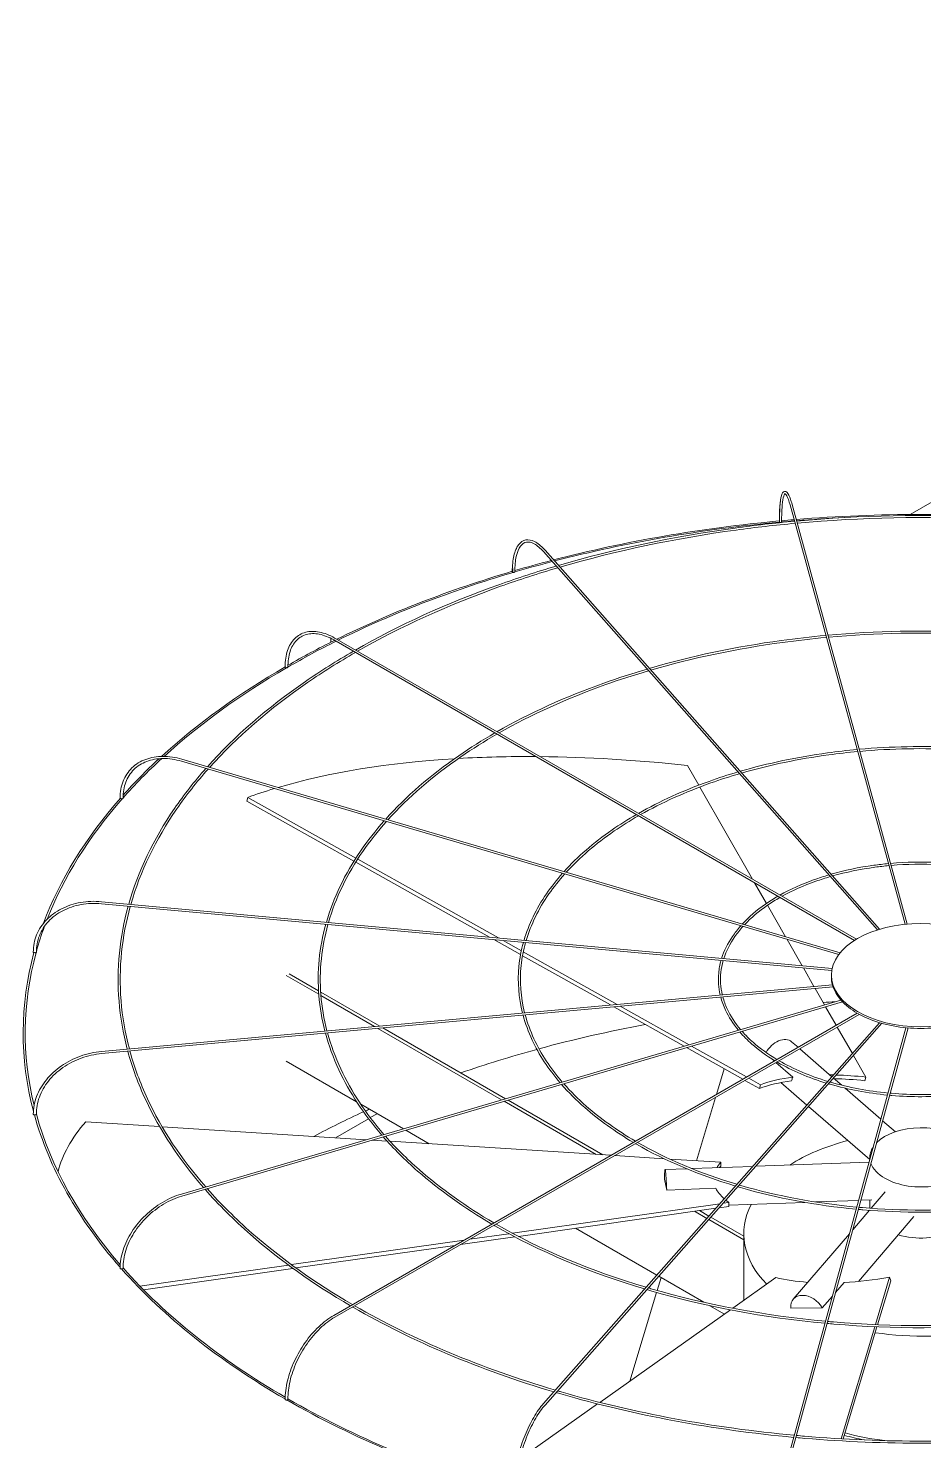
# Model space of a CAD drawing. Header units: millimetres. Extents: x -312439 to 477422, y -331570 to 212570.
# Drawn here: x -173576 to -172530, y -86880 to -85230 of the extents above; entities that cross this region are included whole.
import ezdxf

# ---------------------------------------------------------------- set-up
doc = ezdxf.new("R2010")
doc.units = ezdxf.units.MM

msp = doc.modelspace()

# ---------------------------------------------------------------- linework, layer by layer
at = {"color": 3, "linetype": 'Continuous', "lineweight": 0, "extrusion": (-1.11022e-16, 0.816497, 0.57735)}
for p, q in [((-171562.271, -85230.474), (-172545.887, -85798.365)), ((-172686.072, -85787.143), (-172551.717, -86276.901)), ((-172683.71, -85786.495), (-172549.242, -86276.663)), ((-172974.067, -85841.704), (-172584.118, -86283.562)), ((-172972.231, -85840.084), (-172581.553, -86282.765)), ((-173222.467, -85942.922), (-173222.467, -85947.598)), ((-172610.917, -86295.87), (-173218.968, -85944.811)), ((-172608.552, -86294.407), (-173217.744, -85942.69)), ((-172629.229, -86312.312), (-173396.855, -86086.496)), ((-172627.594, -86310.24), (-173396.164, -86084.146)), ((-172792.771, -86114.492), (-172805.982, -86091.431)), ((-172729.806, -86224.401), (-172791.538, -86116.643)), ((-173320.604, -86133.048), (-173319.369, -86128.761)), ((-173195.371, -86203.239), (-173320.604, -86133.048)), ((-173319.369, -86128.761), (-173193.045, -86199.563)), ((-173037.1, -86291.947), (-173193.232, -86204.438)), ((-173190.904, -86200.763), (-173026.484, -86292.918)), ((-172713.643, -86252.615), (-172727.385, -86228.627)), ((-173490.282, -86252.967), (-172637.428, -86330.954)), ((-173490.059, -86250.527), (-172636.971, -86328.537)), ((-172691.38, -86291.476), (-172712.421, -86254.748)), ((-173000.746, -86312.323), (-173031.856, -86294.887)), ((-173021.239, -86295.857), (-172999.853, -86307.844)), ((-172671.983, -86325.335), (-172689.621, -86294.546)), ((-172895.78, -86371.155), (-172998.487, -86313.59)), ((-172997.614, -86309.099), (-172888.142, -86370.456)), ((-173274.501, -86336.736), (-173236.442, -86358.71)), ((-173236.713, -86354.553), (-173271.037, -86334.736)), ((-172658.181, -86349.428), (-172670.496, -86327.931)), ((-172637.837, -86338.29), (-172637.837, -86336.29)), ((-173490.282, -86425.518), (-172636.624, -86347.457)), ((-173490.059, -86427.957), (-172635.901, -86349.85)), ((-173165.275, -86395.798), (-173234.171, -86356.021)), ((-172645.796, -86371.046), (-172656.842, -86351.765)), ((-173396.855, -86591.988), (-172626.674, -86365.421)), ((-173396.164, -86594.338), (-172624.836, -86367.433)), ((-173233.869, -86360.195), (-173171.256, -86396.345)), ((-172809.863, -86419.31), (-172892.007, -86373.269)), ((-172884.369, -86372.571), (-172804.036, -86417.596)), ((-172632.147, -86394.872), (-172644.544, -86373.231)), ((-172607.631, -86380.717), (-173218.968, -86733.673)), ((-172605.154, -86382.116), (-173217.744, -86735.794)), ((-173167.578, -86398.468), (-173022.92, -86481.986)), ((-173018.331, -86480.636), (-173161.597, -86397.922)), ((-172581.412, -86391.857), (-172974.067, -86836.78)), ((-172578.809, -86392.609), (-172972.231, -86838.401)), ((-172686.072, -86891.342), (-172550.674, -86397.783)), ((-172683.71, -86891.99), (-172548.195, -86398.006)), ((-172613.224, -86427.903), (-172630.929, -86396.997)), ((-172741.166, -86457.814), (-172806.875, -86420.985)), ((-172801.049, -86419.271), (-172736.79, -86455.287)), ((-172684.198, -86414.182), (-172676.759, -86420.628)), ((-172674.8, -86422.326), (-172637.119, -86454.979)), ((-173192.245, -86484.227), (-173274.501, -86436.736)), ((-172707.396, -86434.034), (-172704.43, -86436.604)), ((-172702.471, -86438.302), (-172682.742, -86455.399)), ((-172597.5, -86455.351), (-172611.938, -86430.148)), ((-172772.022, -86475.628), (-172762.952, -86445.603)), ((-172734.304, -86456.68), (-172720.694, -86464.308)), ((-172635.268, -86456.583), (-172625.687, -86464.886)), ((-172598.735, -86459.638), (-172597.5, -86455.351)), ((-172721.929, -86468.596), (-172738.68, -86459.207)), ((-172721.929, -86468.596), (-172720.694, -86464.308)), ((-172696.782, -86461.783), (-172666.377, -86488.132)), ((-172621.665, -86468.371), (-172579.955, -86504.517)), ((-173137.662, -86515.74), (-173187.507, -86486.962)), ((-173019.991, -86483.678), (-172912.643, -86545.655)), ((-172904.854, -86546.152), (-173015.401, -86482.328)), ((-172795.432, -86553.131), (-172773.056, -86479.054)), ((-172664.526, -86489.736), (-172592.922, -86551.787)), ((-173178.371, -86504.015), (-173216.883, -86526.25)), ((-173168.171, -86498.126), (-173176.233, -86502.78)), ((-172577.902, -86506.295), (-172562.966, -86519.238)), ((-173422.335, -86513.145), (-173508.497, -86507.65)), ((-173181.137, -86528.53), (-173419.393, -86513.333)), ((-173107.359, -86533.236), (-173134.732, -86517.432)), ((-173156.759, -86530.085), (-173174.004, -86528.985)), ((-172895.235, -86546.765), (-173153.24, -86530.309)), ((-172833.2, -86550.722), (-172890.823, -86547.047)), ((-172767.089, -86554.939), (-172826.558, -86551.146)), ((-172766.994, -86559.606), (-172767.089, -86554.939)), ((-172726.161, -86559.576), (-172593.712, -86554.667)), ((-172592.807, -86549.15), (-172592.807, -86551.368)), ((-172832.084, -86563.502), (-172806.607, -86562.558)), ((-172800.656, -86562.337), (-172729.539, -86559.702)), ((-172830.044, -86587.431), (-172832.677, -86574.424)), ((-172772.816, -86585.31), (-172830.044, -86587.431)), ((-173010.236, -86637.716), (-172767.996, -86603.277)), ((-172764.26, -86602.746), (-172757.605, -86601.8)), ((-172757.51, -86606.467), (-172757.605, -86601.8)), ((-172757.54, -86604.985), (-172668.645, -86601.69)), ((-172656.387, -86601.236), (-172605.975, -86599.367)), ((-172603.409, -86599.272), (-172590.488, -86598.793)), ((-172592.807, -86598.879), (-172592.807, -86608.55)), ((-172591.274, -86608.661), (-172574.929, -86589.59)), ((-172772.719, -86608.63), (-173003.249, -86641.404)), ((-172797.472, -86612.149), (-172783.132, -86620.428)), ((-172780.793, -86617.779), (-172791.913, -86611.358)), ((-172780.968, -86621.678), (-172740.085, -86645.281)), ((-172740.085, -86641.281), (-172778.629, -86619.028)), ((-172757.51, -86606.467), (-172768.983, -86608.099)), ((-172612.91, -86633.906), (-172593.255, -86610.973)), ((-172606.198, -86694.02), (-172541.357, -86618.363)), ((-173060.161, -86644.814), (-173014.325, -86638.298)), ((-172841.595, -86686.674), (-172936.454, -86631.908)), ((-172740.085, -86716.15), (-172740.085, -86638.388)), ((-172682.288, -86714.856), (-172616.646, -86638.265)), ((-173268.434, -86674.424), (-173066.661, -86645.738)), ((-173077.416, -86651.948), (-173263.049, -86678.339)), ((-173007.401, -86641.994), (-173070.917, -86651.024)), ((-173445.27, -86699.564), (-173271.896, -86674.916)), ((-173266.543, -86678.836), (-173441.239, -86703.672)), ((-172786.822, -86718.298), (-172839.431, -86687.924)), ((-172841.181, -86704.589), (-172836.635, -86689.538)), ((-172702.501, -86689.528), (-172752.994, -86725.293)), ((-172632.939, -86706.916), (-172622.986, -86695.303)), ((-172586.461, -86744.488), (-172569.823, -86689.002)), ((-172568.493, -86693.194), (-172583.907, -86744.597)), ((-172568.493, -86693.194), (-172569.823, -86689.002)), ((-172873.142, -86810.398), (-172841.89, -86706.934)), ((-172648.418, -86724.978), (-172636.674, -86711.275)), ((-172755.766, -86727.257), (-172908.227, -86835.25)), ((-172762.744, -86732.2), (-172779.807, -86722.348)), ((-172685.246, -86725.124), (-172648.418, -86724.978)), ((-172626.447, -86877.834), (-172587.187, -86746.908)), ((-172584.633, -86747.018), (-172623.903, -86877.979)), ((-172910.854, -86837.111), (-173001.976, -86901.655))]:
    msp.add_line(p, q, dxfattribs=at)
at = {"color": 3, "linetype": 'Continuous', "lineweight": 0}
for centre, major_axis, ratio, start_param, end_param in [((-172532.912, -86403.825), (-1048.768, 0), 0.57735027, 4.57359934, 4.85199434), ((-172532.912, -86403.825), (-1048.768, 0), 0.57735027, 4.87097639, 5.13416564), ((-172532.912, -86403.825), (-1046.319, 0), 0.57735027, 4.87108521, 5.13404975), ((-172697.312, -85806.372), (1.225, 0), 0.57735027, 3.14159265, 3.70729107), ((-172697.121, -85807.071), (1.225, 0.004), 0.56474576, 3.29698969, 4.86778602), ((-172697.121, -85807.071), (1.225, 0.004), 0.56474576, 4.86778602, 6.28318531), ((-172532.912, -86403.825), (-1046.319, 0), 0.57735027, 4.85435141, 4.86879705), ((-172532.912, -86403.825), (-1048.768, 0), 0.57735027, 4.85438672, 4.86842813), ((-172532.912, -86403.825), (-1046.319, 0), 0.57735027, 4.79833842, 4.85195343), ((-172532.912, -86403.825), (-1048.768, 0), 0.57735027, 5.13694439, 5.18189128), ((-172532.912, -86403.825), (-1046.319, 0), 0.57735027, 5.13683502, 5.18307763), ((-172532.912, -86403.825), (-1048.768, 0), 0.57735027, 5.18510484, 5.42093263), ((-172532.912, -86403.825), (-1046.319, 0), 0.57735027, 5.18527527, 5.42075236), ((-173009.198, -85864.88), (1.225, 0), 0.57735027, 3.14159265, 4.134446), ((-173008.642, -85865.51), (1.225, 0.01), 0.56597275, 3.60793822, 5.17873454), ((-173008.642, -85865.51), (1.225, 0.01), 0.56597275, 5.17873454, 6.28318531), ((-172532.912, -86403.825), (-1048.768, 0), 0.57735027, 5.42424502, 5.49496708), ((-172532.912, -86403.825), (-1046.319, 0), 0.57735027, 5.42407254, 5.49730565), ((-172532.912, -86403.825), (-1048.768, 0), 0.57735027, 5.49938311, 5.72060344), ((-172532.912, -86403.825), (-1046.319, 0), 0.57735027, 5.49937067, 5.71908805), ((-173274.503, -85976.167), (1.225, 0), 0.57735027, 3.14159265, 4.45055499), ((-173273.637, -85976.667), (1.225, 0.016), 0.56830663, 3.91933875, 5.49013508), ((-173273.637, -85976.667), (1.225, 0.016), 0.56830663, 5.49013508, 6.28318531), ((-172532.912, -86403.825), (-1046.319, 0), 0.57735027, 5.72402786, 5.81143896), ((-172532.912, -86403.825), (-1048.768, 0), 0.57735027, 5.72583618, 5.80677108), ((-172531.676, -86570.25), (-971.388, 279.904), 0.41303809, 5.42335715, 5.70815224), ((-172531.676, -86570.25), (-971.388, 279.904), 0.41303809, 5.31032739, 5.41762277), ((-172531.676, -86570.25), (-971.388, 279.904), 0.41303809, 5.11506512, 5.30461302), ((-172531.676, -86570.25), (-971.388, 279.904), 0.41303809, 5.71506764, 5.76687966), ((-172532.912, -86403.825), (-1048.768, 0), 0.57735027, 5.81359811, 6.07011802), ((-172532.912, -86403.825), (-1046.319, 0), 0.57735027, 5.81336511, 6.06128621), ((-173467.258, -86129.341), (1.225, 0), 0.57735027, 3.14159265, 4.76471425), ((-173466.167, -86129.662), (1.225, 0.021), 0.57151893, 4.23145457, 5.8022509), ((-173466.167, -86129.662), (1.225, 0.021), 0.57151893, 5.8022509, 6.28318531), ((-172532.912, -86403.825), (-1046.319, 0), 0.57735027, 6.07532621, 6.12502314), ((-172532.912, -86403.825), (-1048.768, 0), 0.57735027, 6.12772105, 6.43448057), ((-172532.912, -86403.825), (-1046.319, 0), 0.57735027, 6.1272654, 6.42392093), ((-173568.596, -86309.408), (1.225, 0), 0.57735027, 3.14159265, 5.07887352), ((-173567.386, -86309.519), (1.225, 0.023), 0.57529521, 4.54449158, 6.11528791), ((-173567.386, -86309.519), (1.225, 0.023), 0.57529521, 6.11528791, 6.28318531), ((-172533.345, -86338.29), (-104.492, 0), 0.57735027, 0, 0.1535113), ((-172533.345, -86338.29), (-104.492, 0), 0.57735027, 0.16064797, 0.46767057), ((-172532.912, -86968.713), (1046.319, 0), 0.57735027, 1.66704137, 1.68043487), ((-172533.345, -86338.29), (-104.492, 0), 0.57735027, 0.47480723, 0.78182983), ((-172533.345, -86338.29), (-104.492, 0), 0.57735027, 0.7889665, 1.0959891), ((-172532.912, -86968.713), (1046.319, 0), 0.57735027, 1.88378363, 2.01152702), ((-172533.345, -86338.29), (-104.492, 0), 0.57735027, 1.10312576, 1.41014836), ((-172533.345, -86338.29), (-104.492, 0), 0.57735027, 1.41728503, 1.72430763), ((-172532.912, -86968.713), (1046.319, 0), 0.57735027, 2.01409491, 2.11046953), ((-172698.676, -86430.889), (-14.478, -16.707), 0.67950023, 3.14159265, 5.02860292), ((-172531.676, -86570.25), (233.097, -67.167), 0.41303809, 2.38836611, 2.62528701), ((-172531.676, -86570.25), (233.097, -67.167), 0.41303809, 2.14647482, 2.1667574), ((-172532.912, -86574.537), (-233.097, 67.167), 0.41303809, 5.11506512, 5.27837519), ((-172531.676, -86570.25), (233.097, -67.167), 0.41303809, 1.97347247, 2.1313259), ((-172532.912, -86574.537), (-233.097, 67.167), 0.41303809, 5.53223376, 5.76687966), ((-173568.596, -86498.742), (1.225, 0), 0.57735027, 3.14159265, 5.39303278), ((-172532.912, -86403.825), (-1048.768, 0), 0.57735027, 0.1585854, 0.46892864), ((-173567.386, -86498.631), (1.225, 0.023), 0.57926583, 4.8585762, 6.28318531), ((-172532.912, -86403.825), (-1046.319, 0), 0.57735027, 0.15790655, 0.46457773), ((-172532.912, -86968.713), (1046.319, 0), 0.57735027, 2.24276735, 2.31574628), ((-172532.912, -86968.713), (1046.319, 0), 0.57735027, 2.23436866, 2.24000128), ((-172533.007, -86569.869), (-1010.701, -20.593), 0.30331876, 6.01219977, 6.20271663), ((-172532.912, -86549.15), (-59.895, 0), 0.57735027, 3.69756416, 5.76575409), ((-172532.912, -86638.388), (-207.174, 0), 0.57735027, 5.13902547, 5.54737639), ((-172532.912, -86549.15), (-59.895, 0), 0.57735027, 5.91432374, 6.33788761), ((-172533.007, -86569.869), (-242.531, -4.942), 0.30331876, 6.01219977, 6.09914028), ((-172532.912, -86549.15), (-59.895, 0), 0.57735027, 0.20327195, 0.78539816), ((-172831.265, -86585.595), (-0.819, 22.092), 0.05230802, 4.627231, 7.32191967), ((-172532.912, -86574.537), (-242.531, -4.942), 0.30331876, 6.01219977, 6.0333648), ((-172532.912, -86549.15), (-59.895, 0), 0.57735027, 0.78539816, 2.89978042), ((-172533.007, -86569.869), (-242.531, -4.942), 0.30331876, 0.14390811, 0.31767721), ((-172533.007, -86569.869), (-242.531, -4.942), 0.30331876, 0.34103276, 0.38082901), ((-172532.912, -86638.388), (-207.174, 0), 0.57735027, 5.99169836, 6.79713651), ((-172532.912, -86608.772), (-59.895, 0), 0.57735027, 1.1079301, 2.23846982), ((-173467.258, -86678.809), (1.225, 0), 0.57735027, 3.14159265, 5.70719205), ((-172532.912, -86403.825), (-1048.768, 0), 0.57735027, 0.4725868, 0.78374969), ((-173466.167, -86678.488), (1.225, 0.021), 0.58304212, 5.17373692, 6.28318531), ((-172532.912, -86403.825), (-1046.319, 0), 0.57735027, 0.47175253, 0.78145685), ((-172534.242, -86570.345), (-231.216, -73.381), 0.44048996, 0.62708313, 0.83556185), ((-172534.242, -86570.345), (-231.216, -73.381), 0.44048996, 1.04197677, 1.27889767), ((-172665.502, -86729.243), (16.786, -14.386), 0.73180825, 1.0914656, 3.78615427), ((-172532.912, -86638.388), (-207.174, 0), 0.57735027, 1.30817895, 1.9425337), ((-173274.503, -86831.983), (1.225, 0), 0.57735027, 3.14159265, 6.02135132), ((-172532.912, -86403.825), (-1048.768, 0), 0.57735027, 0.78656596, 1.09808088), ((-173273.637, -86831.483), (1.225, 0.017), 0.58625442, 5.48989346, 6.28318531), ((-172532.912, -86403.825), (-1046.319, 0), 0.57735027, 0.78587838, 1.09689941), ((-172532.912, -86762.893), (-212.072, 0), 0.57735027, 1.13383327, 1.25213937), ((-172532.912, -86762.893), (-207.174, 0), 0.57735027, 1.12739667, 1.36460952)]:
    msp.add_ellipse(centre, major_axis=major_axis, ratio=ratio, start_param=start_param, end_param=end_param, dxfattribs=at)
msp.add_ellipse((-172533.345, -86336.29), major_axis=(-104.492, 0), ratio=0.57735027, dxfattribs=at)
for points, knots in [([(-172698.537, -85806.372), (-172698.537, -85799.559), (-172698.331, -85793.493), (-172697.52, -85783.419), (-172696.922, -85779.423), (-172695.315, -85773.736), (-172694.413, -85771.675), (-172691.273, -85771.213), (-172690.28, -85771.804), (-172688.075, -85774.145), (-172686.845, -85776.763), (-172684.927, -85782.289), (-172684.318, -85784.279), (-172683.71, -85786.495)], [4.71238898, 4.71238898, 4.71238898, 4.71238898, 5.02654825, 5.02654825, 5.34070751, 5.34070751, 5.65486678, 5.65486678, 5.82360284, 5.82360284, 6.1377621, 6.1377621, 6.28318531, 6.28318531, 6.28318531, 6.28318531]), ([(-172686.072, -85787.143), (-172687.345, -85782.503), (-172688.622, -85778.937), (-172690.846, -85774.614), (-172691.843, -85774.015), (-172691.949, -85774.015), (-172692.769, -85774.61), (-172694.178, -85779.268), (-172694.755, -85782.668), (-172695.597, -85791.641), (-172695.845, -85797.36), (-172695.897, -85804.912), (-172695.899, -85805.98), (-172695.896, -85807.067)], [0, 0, 0, 0, 0.31526689, 0.31526689, 0.60947257, 0.60947257, 0.92674061, 0.92674061, 1.22083726, 1.22083726, 1.53563039, 1.53563039, 1.5863402, 1.5863402, 1.5863402, 1.5863402]), ([(-172697.01, -85781.832), (-172697.047, -85782.075), (-172697.082, -85782.322), (-172697.69, -85786.669), (-172698.067, -85791.882), (-172698.319, -85800.83), (-172698.355, -85803.872), (-172698.346, -85807.072)], [7.384497053, 7.384497053, 7.384497053, 7.384497053, 7.403952931, 7.403952931, 7.721220971, 7.721220971, 7.869487909, 7.869487909, 7.869487909, 7.869487909]), ([(-172680.833, -85806.24), (-172704.13, -85808.384), (-172727.287, -85811.036), (-172821.655, -85824.001), (-172891.066, -85838.681), (-172956.57, -85857.829)], [4.085069591, 4.085069591, 4.085069591, 4.085069591, 4.160608173, 4.160608173, 4.395665913, 4.395665913, 4.395665913, 4.395665913]), ([(-172680.175, -85808.639), (-172703.207, -85810.752), (-172726.101, -85813.363), (-172820.087, -85826.205), (-172889.382, -85840.804), (-172954.78, -85859.858)], [4.084600117, 4.084600117, 4.084600117, 4.084600117, 4.159387709, 4.159387709, 4.39434399, 4.39434399, 4.39434399, 4.39434399]), ([(-172388.334, -85806.013), (-172409.579, -85804.092), (-172430.939, -85802.593), (-172527.639, -85797.749), (-172603.705, -85799.261), (-172678.355, -85806.013)], [3.771589677, 3.771589677, 3.771589677, 3.771589677, 3.840445898, 3.840445898, 4.082391957, 4.082391957, 4.082391957, 4.082391957]), ([(-172388.993, -85808.413), (-172409.784, -85806.539), (-172430.686, -85805.069), (-172526.938, -85800.197), (-172603.026, -85801.68), (-172677.697, -85808.413)], [3.7720633, 3.7720633, 3.7720633, 3.7720633, 3.839550132, 3.839550132, 4.081918334, 4.081918334, 4.081918334, 4.081918334]), ([(-173010.422, -85864.88), (-173010.422, -85858.019), (-173009.82, -85851.824), (-173007.435, -85841.322), (-173005.656, -85837.011), (-173000.934, -85830.672), (-172997.938, -85828.649), (-172991.378, -85827.51), (-172987.941, -85828.203), (-172980.689, -85831.884), (-172976.831, -85835.028), (-172972.734, -85839.518), (-172972.482, -85839.798), (-172972.231, -85840.084)], [4.71238898, 4.71238898, 4.71238898, 4.71238898, 5.02654825, 5.02654825, 5.34070751, 5.34070751, 5.65486678, 5.65486678, 5.94845155, 5.94845155, 6.26261081, 6.26261081, 6.28318531, 6.28318531, 6.28318531, 6.28318531]), ([(-172974.067, -85841.704), (-172977.723, -85837.562), (-172981.355, -85834.499), (-172988.087, -85830.812), (-172991.149, -85830.186), (-172996.515, -85831.126), (-172998.902, -85832.702), (-173003.01, -85838.296), (-173004.676, -85842.315), (-173006.885, -85852.326), (-173007.444, -85858.288), (-173007.42, -85865.115), (-173007.419, -85865.307), (-173007.417, -85865.499)], [0, 0, 0, 0, 0.31464476, 0.31464476, 0.6289116, 0.6289116, 0.94617964, 0.94617964, 1.26344768, 1.26344768, 1.5772832, 1.5772832, 1.5863402, 1.5863402, 1.5863402, 1.5863402]), ([(-172959.165, -85858.59), (-172981.982, -85865.311), (-173004.322, -85872.573), (-173086.713, -85901.986), (-173143.029, -85927.63), (-173193.606, -85956.626)], [4.398772282, 4.398772282, 4.398772282, 4.398772282, 4.480777933, 4.480777933, 4.708868502, 4.708868502, 4.708868502, 4.708868502]), ([(-172957.376, -85860.617), (-172980.098, -85867.289), (-173002.346, -85874.496), (-173084.502, -85903.723), (-173140.687, -85929.22), (-173191.151, -85958.043)], [4.39745622, 4.39745622, 4.39745622, 4.39745622, 4.479217897, 4.479217897, 4.707006068, 4.707006068, 4.707006068, 4.707006068]), ([(-173009.829, -85861.462), (-173009.852, -85862.279), (-173009.865, -85863.106), (-173009.872, -85864.463), (-173009.871, -85864.986), (-173009.866, -85865.513)], [7.8059806913, 7.8059806913, 7.8059806913, 7.8059806913, 7.8451401512, 7.8451401512, 7.8694167814, 7.8694167814, 7.8694167814, 7.8694167814]), ([(-173275.728, -85976.167), (-173275.728, -85969.267), (-173274.783, -85962.886), (-173271.049, -85951.772), (-173268.256, -85947.038), (-173261.062, -85939.758), (-173256.669, -85937.214), (-173246.799, -85934.608), (-173241.332, -85934.54), (-173229.875, -85936.816), (-173223.879, -85939.168), (-173217.85, -85942.629), (-173217.797, -85942.66), (-173217.744, -85942.69)], [3.14159265, 3.14159265, 3.14159265, 3.14159265, 3.45575192, 3.45575192, 3.76991118, 3.76991118, 4.08269654, 4.08269654, 4.39544819, 4.39544819, 4.70960746, 4.70960746, 4.71238898, 4.71238898, 4.71238898, 4.71238898]), ([(-173218.968, -85944.811), (-173224.718, -85941.492), (-173230.444, -85939.25), (-173241.241, -85937.11), (-173246.307, -85937.21), (-173255.31, -85939.664), (-173259.256, -85942.013), (-173265.747, -85948.786), (-173268.289, -85953.22), (-173271.669, -85963.808), (-173272.502, -85969.958), (-173272.412, -85976.651)], [1.57079633, 1.57079633, 1.57079633, 1.57079633, 1.88806437, 1.88806437, 2.20533241, 2.20533241, 2.52260045, 2.52260045, 2.83986849, 2.83986849, 3.15713653, 3.15713653, 3.15713653, 3.15713653]), ([(-172644.267, -85939.535), (-172661.726, -85941.145), (-172679.081, -85943.135), (-172749.632, -85952.837), (-172801.491, -85963.793), (-172850.452, -85978.073)], [4.085383912, 4.085383912, 4.085383912, 4.085383912, 4.160809561, 4.160809561, 4.394762921, 4.394762921, 4.394762921, 4.394762921]), ([(-172643.608, -85941.934), (-172660.802, -85943.513), (-172677.894, -85945.462), (-172748.064, -85955.041), (-172799.807, -85965.916), (-172848.661, -85980.102)], [4.084758769, 4.084758769, 4.084758769, 4.084758769, 4.159183124, 4.159183124, 4.392998475, 4.392998475, 4.392998475, 4.392998475]), ([(-172424.901, -85939.309), (-172440.75, -85937.881), (-172456.683, -85936.766), (-172528.998, -85933.15), (-172585.919, -85934.274), (-172641.789, -85939.309)], [3.772165081, 3.772165081, 3.772165081, 3.772165081, 3.840593344, 3.840593344, 4.081816553, 4.081816553, 4.081816553, 4.081816553]), ([(-172425.559, -85941.709), (-172440.955, -85940.327), (-172456.43, -85939.242), (-172528.296, -85935.598), (-172585.24, -85936.694), (-172641.13, -85941.709)], [3.772797592, 3.772797592, 3.772797592, 3.772797592, 3.839399606, 3.839399606, 4.081184042, 4.081184042, 4.081184042, 4.081184042]), ([(-173196.06, -85958.038), (-173215.594, -85969.32), (-173234.266, -85981.102), (-173296.35, -86023.935), (-173334.828, -86057.381), (-173366.498, -86092.873)], [4.712563603, 4.712563603, 4.712563603, 4.712563603, 4.800982872, 4.800982872, 5.022068239, 5.022068239, 5.022068239, 5.022068239]), ([(-173193.609, -85959.452), (-173213.1, -85970.668), (-173231.73, -85982.379), (-173293.772, -86025.012), (-173332.239, -86058.317), (-173363.897, -86093.638)], [4.710711416, 4.710711416, 4.710711416, 4.710711416, 4.799012884, 4.799012884, 5.020261931, 5.020261931, 5.020261931, 5.020261931]), ([(-172853.048, -85978.833), (-172870.201, -85983.888), (-172886.995, -85989.349), (-172948.557, -86011.339), (-172990.567, -86030.449), (-173028.333, -86052.046)], [4.398901247, 4.398901247, 4.398901247, 4.398901247, 4.481035777, 4.481035777, 4.70761983, 4.70761983, 4.70761983, 4.70761983]), ([(-172851.259, -85980.861), (-172868.316, -85985.865), (-172885.018, -85991.272), (-172946.346, -86013.077), (-172988.223, -86032.039), (-173025.876, -86053.465)], [4.397147207, 4.397147207, 4.397147207, 4.397147207, 4.478956818, 4.478956818, 4.705132161, 4.705132161, 4.705132161, 4.705132161]), ([(-173030.788, -86053.457), (-173045.512, -86061.961), (-173059.583, -86070.842), (-173105.942, -86102.847), (-173134.608, -86127.73), (-173158.259, -86154.132)], [4.712541759, 4.712541759, 4.712541759, 4.712541759, 4.801308866, 4.801308866, 5.020482203, 5.020482203, 5.020482203, 5.020482203]), ([(-173028.338, -86054.872), (-173043.017, -86063.308), (-173057.047, -86072.119), (-173103.362, -86103.924), (-173132.017, -86128.667), (-173155.654, -86154.898)], [4.710072273, 4.710072273, 4.710072273, 4.710072273, 4.798683598, 4.798683598, 5.018063384, 5.018063384, 5.018063384, 5.018063384]), ([(-172607.712, -86072.785), (-172619.33, -86073.861), (-172630.878, -86075.189), (-172677.621, -86081.628), (-172711.939, -86088.863), (-172744.366, -86098.28)], [4.086037534, 4.086037534, 4.086037534, 4.086037534, 4.161210359, 4.161210359, 4.393038284, 4.393038284, 4.393038284, 4.393038284]), ([(-172607.054, -86075.184), (-172618.406, -86076.229), (-172629.691, -86077.516), (-172676.052, -86083.833), (-172710.254, -86090.988), (-172742.573, -86100.312)], [4.08510236, 4.08510236, 4.08510236, 4.08510236, 4.158773218, 4.158773218, 4.390386282, 4.390386282, 4.390386282, 4.390386282]), ([(-172461.456, -86072.559), (-172471.912, -86071.624), (-172482.423, -86070.893), (-172530.36, -86068.504), (-172568.141, -86069.242), (-172605.234, -86072.559)], [3.773286698, 3.773286698, 3.773286698, 3.773286698, 3.840886477, 3.840886477, 4.080694936, 4.080694936, 4.080694936, 4.080694936]), ([(-172462.114, -86074.96), (-172472.117, -86074.071), (-172482.17, -86073.369), (-172529.658, -86070.953), (-172567.462, -86071.661), (-172604.575, -86074.96)], [3.774238416, 3.774238416, 3.774238416, 3.774238416, 3.839097695, 3.839097695, 4.079743218, 4.079743218, 4.079743218, 4.079743218]), ([(-173468.483, -86129.341), (-173468.483, -86122.412), (-173467.285, -86115.813), (-173462.584, -86103.936), (-173459.079, -86098.662), (-173450.117, -86089.994), (-173444.663, -86086.604), (-173432.38, -86082.039), (-173425.553, -86080.864), (-173411.2, -86080.812), (-173403.676, -86081.936), (-173396.164, -86084.146)], [4.71238898, 4.71238898, 4.71238898, 4.71238898, 5.02654825, 5.02654825, 5.34070751, 5.34070751, 5.65486678, 5.65486678, 5.96902604, 5.96902604, 6.28318531, 6.28318531, 6.28318531, 6.28318531]), ([(-173396.855, -86086.496), (-173404.118, -86084.36), (-173411.367, -86083.292), (-173425.104, -86083.385), (-173431.588, -86084.544), (-173443.156, -86088.944), (-173448.239, -86092.182), (-173456.536, -86100.414), (-173459.752, -86105.409), (-173464.013, -86116.7), (-173465.055, -86122.997), (-173464.943, -86129.642)], [0, 0, 0, 0, 0.31726804, 0.31726804, 0.63453608, 0.63453608, 0.95180412, 0.95180412, 1.26907216, 1.26907216, 1.5863402, 1.5863402, 1.5863402, 1.5863402]), ([(-173368.296, -86094.898), (-173381.783, -86110.17), (-173394.017, -86125.815), (-173429.573, -86177.724), (-173447.525, -86215.229), (-173458.374, -86253.425)], [5.026267439, 5.026267439, 5.026267439, 5.026267439, 5.121193451, 5.121193451, 5.33524268, 5.33524268, 5.33524268, 5.33524268]), ([(-173365.7, -86095.661), (-173379.086, -86110.751), (-173391.236, -86126.203), (-173426.921, -86177.939), (-173444.987, -86215.462), (-173455.891, -86253.652)], [5.024480731, 5.024480731, 5.024480731, 5.024480731, 5.118801023, 5.118801023, 5.334410373, 5.334410373, 5.334410373, 5.334410373]), ([(-172746.962, -86099.04), (-172758.44, -86102.425), (-172769.677, -86106.083), (-172810.418, -86120.652), (-172838.134, -86133.236), (-172863.099, -86147.445)], [4.399235311, 4.399235311, 4.399235311, 4.399235311, 4.481549286, 4.481549286, 4.705249353, 4.705249353, 4.705249353, 4.705249353]), ([(-172745.173, -86101.068), (-172756.555, -86104.402), (-172767.7, -86108.006), (-172808.204, -86122.39), (-172835.788, -86134.827), (-172860.638, -86148.865)], [4.396606667, 4.396606667, 4.396606667, 4.396606667, 4.478434088, 4.478434088, 4.701505316, 4.701505316, 4.701505316, 4.701505316]), ([(-173160.059, -86156.155), (-173170.255, -86167.695), (-173179.498, -86179.518), (-173206.028, -86218.294), (-173219.403, -86246.155), (-173227.56, -86274.531)], [5.026073872, 5.026073872, 5.026073872, 5.026073872, 5.121589201, 5.121589201, 5.333322518, 5.333322518, 5.333322518, 5.333322518]), ([(-173157.463, -86156.919), (-173167.557, -86168.276), (-173176.716, -86179.907), (-173203.374, -86218.51), (-173216.864, -86246.387), (-173225.076, -86274.758)], [5.023689806, 5.023689806, 5.023689806, 5.023689806, 5.118400985, 5.118400985, 5.332193335, 5.332193335, 5.332193335, 5.332193335]), ([(-172865.556, -86148.854), (-172875.454, -86154.571), (-172884.912, -86160.545), (-172915.549, -86181.724), (-172934.415, -86198.057), (-172950.049, -86215.382)], [4.712617693, 4.712617693, 4.712617693, 4.712617693, 4.801958432, 4.801958432, 5.017472679, 5.017472679, 5.017472679, 5.017472679]), ([(-172863.105, -86150.269), (-172872.959, -86155.919), (-172882.375, -86161.822), (-172912.967, -86182.801), (-172931.819, -86198.994), (-172947.439, -86216.15)], [4.708914423, 4.708914423, 4.708914423, 4.708914423, 4.798024648, 4.798024648, 5.013814843, 5.013814843, 5.013814843, 5.013814843]), ([(-172571.157, -86206.036), (-172576.933, -86206.577), (-172582.674, -86207.243), (-172605.608, -86210.419), (-172622.386, -86213.934), (-172638.278, -86218.49)], [4.08798608, 4.08798608, 4.08798608, 4.08798608, 4.162397179, 4.162397179, 4.387898946, 4.387898946, 4.387898946, 4.387898946]), ([(-172570.499, -86208.435), (-172576.009, -86208.945), (-172581.487, -86209.569), (-172604.038, -86212.625), (-172620.699, -86216.061), (-172636.481, -86220.526)], [4.086130867, 4.086130867, 4.086130867, 4.086130867, 4.157537531, 4.157537531, 4.382563309, 4.382563309, 4.382563309, 4.382563309]), ([(-172498.011, -86205.811), (-172503.073, -86205.368), (-172508.161, -86205.021), (-172531.72, -86203.859), (-172550.362, -86204.209), (-172568.679, -86205.811)], [3.776630452, 3.776630452, 3.776630452, 3.776630452, 3.841752063, 3.841752063, 4.077351182, 4.077351182, 4.077351182, 4.077351182]), ([(-172498.669, -86208.213), (-172503.279, -86207.815), (-172507.908, -86207.496), (-172531.019, -86206.308), (-172549.683, -86206.63), (-172568.02, -86208.213)], [3.778551419, 3.778551419, 3.778551419, 3.778551419, 3.838185012, 3.838185012, 4.075430215, 4.075430215, 4.075430215, 4.075430215]), ([(-172951.855, -86217.404), (-172958.746, -86225.198), (-172964.987, -86233.188), (-172982.493, -86258.833), (-172991.295, -86277.064), (-172996.754, -86295.637)], [5.025838542, 5.025838542, 5.025838542, 5.025838542, 5.122377625, 5.122377625, 5.329668134, 5.329668134, 5.329668134, 5.329668134]), ([(-172949.258, -86218.168), (-172956.047, -86225.781), (-172962.206, -86233.577), (-172979.836, -86259.048), (-172988.751, -86277.295), (-172994.267, -86295.864)], [5.022258505, 5.022258505, 5.022258505, 5.022258505, 5.117600339, 5.117600339, 5.327918781, 5.327918781, 5.327918781, 5.327918781]), ([(-172640.877, -86219.247), (-172646.679, -86220.962), (-172652.359, -86222.817), (-172672.278, -86229.964), (-172685.701, -86236.023), (-172697.858, -86242.846)], [4.400230759, 4.400230759, 4.400230759, 4.400230759, 4.483072665, 4.483072665, 4.698193224, 4.698193224, 4.698193224, 4.698193224]), ([(-172639.088, -86221.275), (-172644.794, -86222.94), (-172650.382, -86224.74), (-172670.061, -86231.704), (-172683.347, -86237.618), (-172695.387, -86244.273)], [4.394987895, 4.394987895, 4.394987895, 4.394987895, 4.476861237, 4.476861237, 4.690631098, 4.690631098, 4.690631098, 4.690631098]), ([(-173569.821, -86309.408), (-173569.821, -86302.464), (-173568.489, -86295.634), (-173563.294, -86282.891), (-173559.432, -86276.981), (-173549.575, -86266.667), (-173543.582, -86262.264), (-173530.065, -86255.381), (-173522.541, -86252.902), (-173506.696, -86250.094), (-173498.376, -86249.767), (-173490.059, -86250.527)], [4.71238898, 4.71238898, 4.71238898, 4.71238898, 5.02654825, 5.02654825, 5.34070751, 5.34070751, 5.65486678, 5.65486678, 5.96902604, 5.96902604, 6.28318531, 6.28318531, 6.28318531, 6.28318531]), ([(-173490.282, -86252.967), (-173498.343, -86252.23), (-173506.399, -86252.559), (-173521.692, -86255.312), (-173528.926, -86257.734), (-173541.849, -86264.416), (-173547.536, -86268.674), (-173556.81, -86278.589), (-173560.397, -86284.243), (-173565.135, -86296.394), (-173566.286, -86302.89), (-173566.162, -86309.496)], [0, 0, 0, 0, 0.31726804, 0.31726804, 0.63453608, 0.63453608, 0.95180412, 0.95180412, 1.26907216, 1.26907216, 1.5863402, 1.5863402, 1.5863402, 1.5863402]), ([(-173459.045, -86255.823), (-173464.043, -86273.925), (-173467.451, -86292.176), (-173472.934, -86347.956), (-173469.858, -86385.656), (-173460.092, -86422.757)], [5.339721085, 5.339721085, 5.339721085, 5.339721085, 5.441089183, 5.441089183, 5.648615479, 5.648615479, 5.648615479, 5.648615479]), ([(-173456.567, -86256.05), (-173461.484, -86273.771), (-173464.866, -86291.631), (-173470.545, -86347.25), (-173467.499, -86385.184), (-173457.618, -86422.531)], [5.338921526, 5.338921526, 5.338921526, 5.338921526, 5.438899176, 5.438899176, 5.64936187, 5.64936187, 5.64936187, 5.64936187]), ([(-172700.325, -86244.251), (-172705.397, -86247.182), (-172710.24, -86250.247), (-172725.158, -86260.601), (-172734.22, -86268.386), (-172741.828, -86276.635)], [4.712843699, 4.712843699, 4.712843699, 4.712843699, 4.803888031, 4.803888031, 5.008535494, 5.008535494, 5.008535494, 5.008535494]), ([(-172697.871, -86245.667), (-172702.9, -86248.531), (-172707.703, -86251.525), (-172722.568, -86261.678), (-172731.611, -86269.324), (-172739.201, -86277.408)], [4.705442937, 4.705442937, 4.705442937, 4.705442937, 4.796044704, 4.796044704, 5.001045495, 5.001045495, 5.001045495, 5.001045495]), ([(-173228.237, -86276.929), (-173232.031, -86290.635), (-173234.613, -86304.456), (-173238.684, -86346.132), (-173236.445, -86374.11), (-173229.301, -86401.653)], [5.339283406, 5.339283406, 5.339283406, 5.339283406, 5.441448905, 5.441448905, 5.646435094, 5.646435094, 5.646435094, 5.646435094]), ([(-173225.757, -86277.156), (-173229.472, -86290.481), (-173232.027, -86303.912), (-173236.293, -86345.426), (-173234.084, -86373.639), (-173226.829, -86401.427)], [5.33821232, 5.33821232, 5.33821232, 5.33821232, 5.438530423, 5.438530423, 5.647409525, 5.647409525, 5.647409525, 5.647409525]), ([(-172743.651, -86278.652), (-172747.237, -86282.702), (-172750.477, -86286.859), (-172758.961, -86299.373), (-172763.183, -86307.975), (-172765.93, -86316.744)], [5.025139852, 5.025139852, 5.025139852, 5.025139852, 5.124718569, 5.124718569, 5.318852702, 5.318852702, 5.318852702, 5.318852702]), ([(-172741.049, -86279.417), (-172744.536, -86283.286), (-172747.694, -86287.249), (-172756.294, -86299.587), (-172760.627, -86308.205), (-172763.433, -86316.972)], [5.01795641, 5.01795641, 5.01795641, 5.01795641, 5.115193837, 5.115193837, 5.315025269, 5.315025269, 5.315025269, 5.315025269]), ([(-172997.44, -86298.034), (-173000.025, -86307.329), (-173001.777, -86316.705), (-173004.436, -86344.276), (-173003.028, -86362.549), (-172998.492, -86380.547)], [5.33857876, 5.33857876, 5.33857876, 5.33857876, 5.442163387, 5.442163387, 5.64226325, 5.64226325, 5.64226325, 5.64226325]), ([(-172994.96, -86298.261), (-172997.465, -86307.176), (-172999.19, -86316.161), (-173002.042, -86343.571), (-173000.665, -86362.078), (-172996.023, -86380.321)], [5.336959594, 5.336959594, 5.336959594, 5.336959594, 5.437790201, 5.437790201, 5.643665153, 5.643665153, 5.643665153, 5.643665153]), ([(-172766.643, -86319.139), (-172768.019, -86324.023), (-172768.94, -86328.953), (-172770.19, -86342.42), (-172769.606, -86350.986), (-172767.66, -86359.439)], [5.336493801, 5.336493801, 5.336493801, 5.336493801, 5.444267704, 5.444267704, 5.629920419, 5.629920419, 5.629920419, 5.629920419]), ([(-172764.161, -86319.366), (-172765.457, -86323.87), (-172766.352, -86328.409), (-172767.788, -86341.715), (-172767.237, -86350.517), (-172765.198, -86359.214)], [5.333180829, 5.333180829, 5.333180829, 5.333180829, 5.43554784, 5.43554784, 5.632366847, 5.632366847, 5.632366847, 5.632366847]), ([(-172767.069, -86361.845), (-172765.721, -86367), (-172763.867, -86372.108), (-172757.741, -86385.229), (-172752.681, -86393.111), (-172746.434, -86400.651)], [5.647555853, 5.647555853, 5.647555853, 5.647555853, 5.761093974, 5.761093974, 5.943993783, 5.943993783, 5.943993783, 5.943993783]), ([(-172764.595, -86361.618), (-172763.323, -86366.391), (-172761.601, -86371.127), (-172755.608, -86384.081), (-172750.39, -86392.164), (-172743.872, -86399.897)], [5.650528691, 5.650528691, 5.650528691, 5.650528691, 5.758797505, 5.758797505, 5.950674573, 5.950674573, 5.950674573, 5.950674573]), ([(-172997.868, -86382.95), (-172995.237, -86392.775), (-172991.675, -86402.514), (-172979.203, -86429.282), (-172968.286, -86445.988), (-172954.671, -86461.909)], [5.651173142, 5.651173142, 5.651173142, 5.651173142, 5.760561648, 5.760561648, 5.95641101, 5.95641101, 5.95641101, 5.95641101]), ([(-172995.392, -86382.723), (-172992.838, -86392.166), (-172989.409, -86401.534), (-172977.074, -86428.132), (-172965.993, -86445.038), (-172952.093, -86461.151)], [5.65270674, 5.65270674, 5.65270674, 5.65270674, 5.759411073, 5.759411073, 5.959865306, 5.959865306, 5.959865306, 5.959865306]), ([(-173228.665, -86404.055), (-173224.752, -86418.55), (-173219.484, -86432.92), (-173200.668, -86473.334), (-173183.885, -86498.863), (-173162.886, -86523.161)], [5.652395762, 5.652395762, 5.652395762, 5.652395762, 5.760377777, 5.760377777, 5.960593901, 5.960593901, 5.960593901, 5.960593901]), ([(-173226.189, -86403.828), (-173222.353, -86417.941), (-173217.218, -86431.94), (-173198.54, -86472.182), (-173181.592, -86497.911), (-173160.304, -86522.401)], [5.653428737, 5.653428737, 5.653428737, 5.653428737, 5.759610075, 5.759610075, 5.96292207, 5.96292207, 5.96292207, 5.96292207]), ([(-172744.704, -86402.695), (-172740.498, -86407.562), (-172735.794, -86412.279), (-172722.724, -86423.751), (-172713.735, -86430.262), (-172703.808, -86436.245)], [5.960592691, 5.960592691, 5.960592691, 5.960592691, 6.079635734, 6.079635734, 6.26166654, 6.26166654, 6.26166654, 6.26166654]), ([(-172742.118, -86401.935), (-172738.155, -86406.44), (-172733.75, -86410.821), (-172720.859, -86422.119), (-172711.622, -86428.758), (-172701.38, -86434.843)], [5.967591178, 5.967591178, 5.967591178, 5.967591178, 6.080287214, 6.080287214, 6.268831801, 6.268831801, 6.268831801, 6.268831801]), ([(-173569.821, -86498.742), (-173569.821, -86491.797), (-173568.49, -86484.742), (-173563.315, -86471.102), (-173559.473, -86464.52), (-173549.664, -86452.463), (-173543.699, -86446.988), (-173530.23, -86437.667), (-173522.728, -86433.822), (-173506.912, -86428.127), (-173498.599, -86426.278), (-173490.282, -86425.518)], [4.71238898, 4.71238898, 4.71238898, 4.71238898, 5.02654825, 5.02654825, 5.34070751, 5.34070751, 5.65486678, 5.65486678, 5.96902604, 5.96902604, 6.28318531, 6.28318531, 6.28318531, 6.28318531]), ([(-173490.059, -86427.957), (-173498.12, -86428.694), (-173506.184, -86430.498), (-173521.506, -86436.058), (-173528.761, -86439.814), (-173541.734, -86448.894), (-173547.449, -86454.217), (-173556.772, -86465.888), (-173560.378, -86472.233), (-173565.135, -86485.304), (-173566.286, -86492.026), (-173566.162, -86498.608)], [0, 0, 0, 0, 0.31726804, 0.31726804, 0.63453608, 0.63453608, 0.95180412, 0.95180412, 1.26907216, 1.26907216, 1.5863402, 1.5863402, 1.5863402, 1.5863402]), ([(-173459.45, -86425.158), (-173454.257, -86444.308), (-173447.285, -86463.294), (-173422.127, -86517.352), (-173399.465, -86551.716), (-173371.065, -86584.402)], [5.653093793, 5.653093793, 5.653093793, 5.653093793, 5.7602846, 5.7602846, 5.96276906, 5.96276906, 5.96276906, 5.96276906]), ([(-173456.973, -86424.932), (-173451.858, -86443.699), (-173445.02, -86462.314), (-173419.999, -86516.2), (-173397.172, -86550.764), (-173368.479, -86583.641)], [5.653873117, 5.653873117, 5.653873117, 5.653873117, 5.75970856, 5.75970856, 5.964525032, 5.964525032, 5.964525032, 5.964525032]), ([(-172682.742, -86455.399), (-172682.833, -86455.592), (-172682.921, -86455.785), (-172683.575, -86457.256), (-172684.035, -86458.526), (-172684.386, -86459.741)], [52.47056241, 52.47056241, 52.47056241, 52.47056241, 52.72742849, 52.72742849, 54.42831534, 54.42831534, 54.42831534, 54.42831534]), ([(-172952.912, -86463.945), (-172944.779, -86473.258), (-172935.721, -86482.296), (-172909.194, -86505.569), (-172890.164, -86519.202), (-172869.059, -86531.653)], [5.964776177, 5.964776177, 5.964776177, 5.964776177, 6.079826485, 6.079826485, 6.272361792, 6.272361792, 6.272361792, 6.272361792]), ([(-172950.322, -86463.183), (-172942.435, -86472.136), (-172933.676, -86480.838), (-172907.33, -86503.935), (-172888.048, -86517.695), (-172866.621, -86530.245)], [5.968309678, 5.968309678, 5.968309678, 5.968309678, 6.080154143, 6.080154143, 6.276006003, 6.276006003, 6.276006003, 6.276006003]), ([(-172641.132, -86463.229), (-172640.437, -86463.435), (-172639.739, -86463.639), (-172618.017, -86469.923), (-172595.422, -86474.175), (-172572.245, -86476.412)], [0.310941688, 0.310941688, 0.310941688, 0.310941688, 0.320879059, 0.320879059, 0.619731391, 0.619731391, 0.619731391, 0.619731391]), ([(-172639.344, -86461.202), (-172639.139, -86461.262), (-172638.935, -86461.322), (-172617.631, -86467.512), (-172594.906, -86471.789), (-172571.587, -86474.015)], [0.316175386, 0.316175386, 0.316175386, 0.316175386, 0.319111449, 0.319111449, 0.621557717, 0.621557717, 0.621557717, 0.621557717]), ([(-172569.768, -86476.644), (-172568.892, -86476.723), (-172568.014, -86476.799), (-172543.885, -86478.815), (-172520.134, -86478.738), (-172496.921, -86476.644)], [0.630366287, 0.630366287, 0.630366287, 0.630366287, 0.641648359, 0.641648359, 0.94043004, 0.94043004, 0.94043004, 0.94043004]), ([(-172569.11, -86474.243), (-172568.64, -86474.285), (-172568.17, -86474.326), (-172544.493, -86476.351), (-172520.766, -86476.309), (-172497.58, -86474.243)], [0.632258371, 0.632258371, 0.632258371, 0.632258371, 0.638337859, 0.638337859, 0.938537956, 0.938537956, 0.938537956, 0.938537956]), ([(-173161.117, -86525.194), (-173149.059, -86538.953), (-173135.649, -86552.312), (-173095.665, -86587.386), (-173066.588, -86608.139), (-173034.298, -86627.053)], [5.966185363, 5.966185363, 5.966185363, 5.966185363, 6.079886296, 6.079886296, 6.275955277, 6.275955277, 6.275955277, 6.275955277]), ([(-173158.526, -86524.431), (-173146.714, -86537.831), (-173133.603, -86550.854), (-173093.802, -86585.752), (-173064.471, -86606.631), (-173031.855, -86625.643)], [5.968548703, 5.968548703, 5.968548703, 5.968548703, 6.080105077, 6.080105077, 6.278398486, 6.278398486, 6.278398486, 6.278398486]), ([(-173369.29, -86586.433), (-173353.316, -86604.626), (-173335.564, -86622.294), (-173282.127, -86669.165), (-173242.988, -86697.046), (-173199.493, -86722.429)], [5.966968174, 5.966968174, 5.966968174, 5.966968174, 6.07991547, 6.07991547, 6.277817313, 6.277817313, 6.277817313, 6.277817313]), ([(-173366.698, -86585.67), (-173350.971, -86603.504), (-173333.518, -86620.836), (-173280.264, -86667.531), (-173240.871, -86695.538), (-173197.049, -86721.018)], [5.968743918, 5.968743918, 5.968743918, 5.968743918, 6.080079672, 6.080079672, 6.279655045, 6.279655045, 6.279655045, 6.279655045]), ([(-172747.218, -86583.436), (-172746.117, -86583.761), (-172745.013, -86584.084), (-172701.423, -86596.708), (-172655.697, -86605.257), (-172608.8, -86609.665)], [0.312542317, 0.312542317, 0.312542317, 0.312542317, 0.320442121, 0.320442121, 0.624004657, 0.624004657, 0.624004657, 0.624004657]), ([(-172745.429, -86581.409), (-172744.819, -86581.588), (-172744.209, -86581.766), (-172701.038, -86594.297), (-172655.181, -86602.871), (-172608.142, -86607.267)], [0.315168655, 0.315168655, 0.315168655, 0.315168655, 0.319555491, 0.319555491, 0.624932564, 0.624932564, 0.624932564, 0.624932564]), ([(-173468.483, -86678.809), (-173468.483, -86671.88), (-173467.286, -86664.621), (-173462.637, -86650.141), (-173459.185, -86642.921), (-173450.368, -86629.206), (-173445.004, -86622.714), (-173432.882, -86611.077), (-173426.125, -86605.934), (-173411.867, -86597.494), (-173404.368, -86594.198), (-173396.855, -86591.988)], [4.71238898, 4.71238898, 4.71238898, 4.71238898, 5.02654825, 5.02654825, 5.34070751, 5.34070751, 5.65486678, 5.65486678, 5.96902604, 5.96902604, 6.28318531, 6.28318531, 6.28318531, 6.28318531]), ([(-173396.164, -86594.338), (-173403.427, -86596.475), (-173410.701, -86599.68), (-173424.533, -86607.912), (-173431.09, -86612.937), (-173442.821, -86624.301), (-173447.994, -86630.638), (-173456.436, -86643.98), (-173459.703, -86650.983), (-173464.013, -86664.941), (-173465.055, -86671.893), (-173464.943, -86678.467)], [6.28318531, 6.28318531, 6.28318531, 6.28318531, 6.60045335, 6.60045335, 6.91772139, 6.91772139, 7.23498943, 7.23498943, 7.55225747, 7.55225747, 7.86952551, 7.86952551, 7.86952551, 7.86952551]), ([(-172606.323, -86609.894), (-172604.547, -86610.055), (-172602.771, -86610.211), (-172554.429, -86614.274), (-172506.849, -86614.116), (-172460.367, -86609.894)], [0.629347255, 0.629347255, 0.629347255, 0.629347255, 0.640828535, 0.640828535, 0.941449071, 0.941449071, 0.941449071, 0.941449071]), ([(-172605.664, -86607.494), (-172604.296, -86607.618), (-172602.926, -86607.738), (-172555.037, -86611.81), (-172507.481, -86611.688), (-172461.025, -86607.494)], [0.630291706, 0.630291706, 0.630291706, 0.630291706, 0.639167998, 0.639167998, 0.940504621, 0.940504621, 0.940504621, 0.940504621]), ([(-172853.303, -86703.643), (-172851.797, -86704.087), (-172850.287, -86704.528), (-172784.83, -86723.493), (-172715.971, -86736.338), (-172645.355, -86742.916)], [0.313079474, 0.313079474, 0.313079474, 0.313079474, 0.320295327, 0.320295327, 0.625438072, 0.625438072, 0.625438072, 0.625438072]), ([(-172851.515, -86701.616), (-172850.499, -86701.914), (-172849.483, -86702.211), (-172784.444, -86721.082), (-172715.455, -86733.952), (-172644.697, -86740.517)], [0.314832487, 0.314832487, 0.314832487, 0.314832487, 0.319703609, 0.319703609, 0.626059979, 0.626059979, 0.626059979, 0.626059979]), ([(-173275.728, -86831.983), (-173275.728, -86825.083), (-173274.782, -86817.663), (-173271.108, -86802.484), (-173268.379, -86794.727), (-173261.404, -86779.615), (-173257.159, -86772.262), (-173247.559, -86758.665), (-173242.205, -86752.423), (-173230.897, -86741.652), (-173224.944, -86737.123), (-173218.968, -86733.673)], [0, 0, 0, 0, 0.31415927, 0.31415927, 0.62831853, 0.62831853, 0.9424778, 0.9424778, 1.25663706, 1.25663706, 1.57079633, 1.57079633, 1.57079633, 1.57079633]), ([(-173217.744, -86735.794), (-173223.494, -86739.114), (-173229.265, -86743.509), (-173240.25, -86754.017), (-173245.462, -86760.127), (-173254.793, -86773.444), (-173258.91, -86780.65), (-173265.632, -86795.426), (-173268.236, -86802.995), (-173271.671, -86817.724), (-173272.502, -86824.882), (-173272.412, -86831.466)], [4.71238898, 4.71238898, 4.71238898, 4.71238898, 5.02965702, 5.02965702, 5.34692506, 5.34692506, 5.6641931, 5.6641931, 5.98146114, 5.98146114, 6.29872918, 6.29872918, 6.29872918, 6.29872918]), ([(-172642.877, -86743.144), (-172640.203, -86743.388), (-172637.527, -86743.622), (-172564.974, -86749.732), (-172493.565, -86749.494), (-172423.812, -86743.144)], [0.629005431, 0.629005431, 0.629005431, 0.629005431, 0.64055333, 0.64055333, 0.941790896, 0.941790896, 0.941790896, 0.941790896]), ([(-172642.219, -86740.745), (-172639.952, -86740.95), (-172637.683, -86741.149), (-172565.582, -86747.268), (-172494.197, -86747.066), (-172424.471, -86740.745)], [0.629634706, 0.629634706, 0.629634706, 0.629634706, 0.639445125, 0.639445125, 0.941161621, 0.941161621, 0.941161621, 0.941161621]), ([(-172959.357, -86823.813), (-172957.455, -86824.374), (-172955.551, -86824.93), (-172868.232, -86850.233), (-172776.237, -86867.375), (-172681.897, -86876.122)], [0.313387228, 0.313387228, 0.313387228, 0.313387228, 0.320221713, 0.320221713, 0.626169744, 0.626169744, 0.626169744, 0.626169744]), ([(-172957.568, -86821.786), (-172956.158, -86822.2), (-172954.746, -86822.613), (-172867.847, -86847.822), (-172775.721, -86864.989), (-172681.239, -86873.723)], [0.314702857, 0.314702857, 0.314702857, 0.314702857, 0.319777688, 0.319777688, 0.626637437, 0.626637437, 0.626637437, 0.626637437]), ([(-173010.422, -86943.27), (-173010.422, -86936.41), (-173009.819, -86928.886), (-173007.47, -86913.224), (-173005.725, -86905.087), (-173001.262, -86888.982), (-172998.544, -86881.015), (-172992.398, -86866.019), (-172988.97, -86858.992), (-172981.724, -86846.548), (-172977.909, -86841.133), (-172974.067, -86836.78)], [4.71238898, 4.71238898, 4.71238898, 4.71238898, 5.02654825, 5.02654825, 5.34070751, 5.34070751, 5.65486678, 5.65486678, 5.96902604, 5.96902604, 6.28318531, 6.28318531, 6.28318531, 6.28318531]), ([(-172972.231, -86838.401), (-172975.887, -86842.544), (-172979.568, -86847.761), (-172986.611, -86859.864), (-172989.97, -86866.76), (-172995.989, -86881.502), (-172998.648, -86889.345), (-173002.996, -86905.184), (-173004.683, -86913.177), (-173006.919, -86928.502), (-173007.466, -86935.833), (-173007.418, -86942.514), (-173007.417, -86942.572), (-173007.417, -86942.63)], [0, 0, 0, 0, 0.31464476, 0.31464476, 0.63176735, 0.63176735, 0.94903539, 0.94903539, 1.26630343, 1.26630343, 1.58357147, 1.58357147, 1.5863402, 1.5863402, 1.5863402, 1.5863402]), ([(-172679.419, -86876.35), (-172675.851, -86876.675), (-172672.279, -86876.988), (-172575.522, -86885.145), (-172480.289, -86884.827), (-172387.27, -86876.35)], [0.628847379, 0.628847379, 0.628847379, 0.628847379, 0.640415364, 0.640415364, 0.941948948, 0.941948948, 0.941948948, 0.941948948]), ([(-172678.761, -86873.95), (-172675.599, -86874.237), (-172672.435, -86874.515), (-172576.13, -86882.681), (-172480.921, -86882.399), (-172387.928, -86873.95)], [0.62931922, 0.62931922, 0.62931922, 0.62931922, 0.639583767, 0.639583767, 0.941477106, 0.941477106, 0.941477106, 0.941477106])]:
    msp.add_open_spline(points, degree=3, knots=knots, dxfattribs=at)
for points in [[(-172701.393, -86437.679), (-172701.013, -86437.902), (-172700.632, -86438.124), (-172700.249, -86438.345)], [(-172700.249, -86438.345), (-172683.605, -86447.954), (-172664.481, -86456.106), (-172643.714, -86462.452)], [(-172698.948, -86436.267), (-172682.221, -86445.916), (-172662.922, -86454.098), (-172641.932, -86460.433)], [(-172866.627, -86533.077), (-172866.246, -86533.299), (-172865.863, -86533.52), (-172865.48, -86533.742)], [(-172865.48, -86533.742), (-172831.533, -86553.341), (-172792.373, -86569.901), (-172749.805, -86582.666)], [(-172864.18, -86531.664), (-172830.151, -86551.302), (-172790.813, -86567.892), (-172748.02, -86580.643)], [(-173031.86, -86628.474), (-173031.478, -86628.696), (-173031.095, -86628.917), (-173030.712, -86629.138)], [(-173030.712, -86629.138), (-172979.462, -86658.728), (-172920.262, -86683.694), (-172855.893, -86702.875)], [(-173029.412, -86627.061), (-172978.08, -86656.688), (-172918.702, -86681.685), (-172854.106, -86700.851)], [(-173197.052, -86723.848), (-173196.683, -86724.062), (-173196.314, -86724.276), (-173195.944, -86724.489)], [(-173195.944, -86724.489), (-173127.382, -86764.073), (-173048.131, -86797.45), (-172961.947, -86823.047)], [(-173194.604, -86722.434), (-173125.969, -86762.047), (-173046.554, -86795.445), (-172960.16, -86821.022)]]:
    msp.add_open_spline(points, degree=3, dxfattribs=at)

doc.saveas('drawing.dxf')
